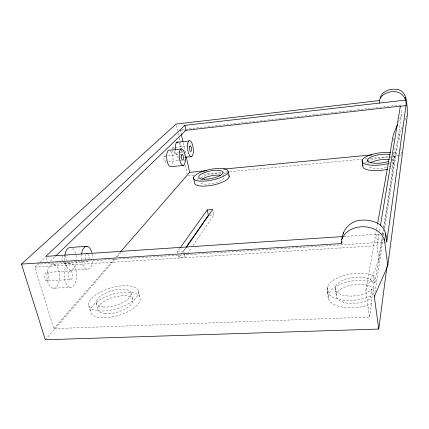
<?xml version="1.0" encoding="UTF-8"?>
<svg xmlns="http://www.w3.org/2000/svg" width="429" height="429" viewBox="0 0 429 429"><rect width="100%" height="100%" fill="white"/><g stroke="black" fill="none" stroke-linecap="round" stroke-linejoin="round"><path stroke-width="0.32" stroke-dasharray="2.15 1.61" d="M373.916 289.162L373.144 288.084A19.514 9.411 -7 0 0 344.374 287.194A19.514 9.411 -7 0 0 342.042 301.855A19.514 9.411 -7 0 0 371.611 297.721L372.769 296.509L373.916 289.162L372.93 281.928L372.158 280.866A19.589 9.266 -7.1 0 0 343.297 280.089A19.589 9.266 -7.1 0 0 340.921 294.546A19.589 9.266 -7.1 0 0 370.592 290.369L371.755 289.167L370.64 296.064L371.67 303.501L367.369 305.244A27.864 13.444 -7 0 1 328.276 298.359C329.022 293.559 325.177 288.342 329.005 284.207A27.965 13.235 -7.1 0 1 370.361 274.308L373.975 275.498L374.941 282.641L371.337 281.419A27.864 13.444 -7 0 0 330.137 291.318L328.292 295.372M328.276 298.359L327.118 291.146L327.139 288.202M388.089 258.145L388.261 256.821M374.908 292.503L383.092 239.007M383.601 235.703L384.105 232.405M384.609 229.102L399.168 133.998L402.214 126.576M39.329 262.784L34.754 267.101L53.802 328.635L369.546 317.063L365.814 290.54L378.941 260.199L382.427 237.773M382.84 235.135L383.558 230.518M383.966 227.879L401.608 114.43L400.976 108.746M369.546 317.063L371.67 303.501M374.941 282.641L382.089 237.055M382.502 234.411L383.231 229.783M383.644 227.145L392.964 167.68L392.331 162.318L392.835 159.186L393.468 164.495L392.717 165.09A13.385 4.317 -7.3 0 1 391.661 165.669M393.468 164.495L393.999 161.106L393.377 155.861L393.86 152.869L394.471 158.07L392.573 157.759M394.471 158.07L395.324 152.633L394.637 146.734M372.93 281.928L373.975 275.498M378.941 260.199L377.027 245.678L377.558 242.514L37.87 264.162M386.052 242.138L377.579 242.675L379.118 233.451M379.558 230.813L380.217 226.861M365.814 290.54L376.512 229.885M376.63 229.225L377.44 224.608M398.418 122.276L401.608 114.43M404.756 120.388L406.531 116.055M179.864 248.3L177.552 251.539L178.936 257.464L185.097 257.078L186.969 254.333M187.339 253.786L191.457 247.753M192.948 245.56L213.894 214.854L213.009 210.677M178.936 257.464L180.85 254.724M181.231 254.177L185.821 247.603M184.277 253.512L183.725 251.137L186.02 247.849M45.361 339.768L115.128 259.255M117.321 256.724L120.828 252.67M53.802 328.635L115.347 257.829M115.787 257.325L120.184 252.268M50.375 261.197L55.18 256.553M39.817 262.328L45.656 256.815M370.64 296.064L366.323 297.796A27.965 13.235 -7.1 0 1 327.118 291.146M390.68 168.447L392.964 167.68M389.462 163.277L391.184 162.704M400.552 104.96L180.33 129.837L181.188 133.762M180.298 130.904L184.69 130.411M172.496 149.158A2.847 1.051 83.5 0 1 173.219 147.587L188.83 145.93M173.911 153.233L178.464 152.762M179.113 152.692L183.011 152.29M183.666 152.22L186.915 151.882M164.591 156.086L180.711 154.424M168.533 161.588L178.845 160.548M179.488 160.484L181.419 160.29M393.329 152.826L395.324 152.633M188.186 175.638L194.192 175.07M203.528 174.19L362.258 159.164M364.929 158.912L367.594 158.655M370.265 158.403L392.272 156.322M392.943 156.258L398.943 155.689M399.608 155.625L400.943 155.502M209.599 215.192L213.894 214.854M343.543 236.508L380.405 234.046M381.059 234.003L384.336 233.784M177.552 251.539L183.725 251.137M64.13 263.245L87.114 261.787M53.432 264.344L70.49 263.267M34.754 267.101L377.027 245.678M70.662 270.184L87.146 269.192M46.643 272.431L70.501 270.999M46.605 280.888A4.231 2.306 88.9 0 0 48.611 274.64A4.231 2.306 88.9 0 0 44.621 274.447A4.231 2.306 88.9 0 0 46.605 280.888L70.506 279.536A4.269 2.193 88.6 0 0 72.383 273.235A4.269 2.193 88.6 0 0 68.581 273.026A4.269 2.193 88.6 0 0 70.506 279.536M53.368 288.234A11.953 6.408 88.8 0 0 58.821 270.49A11.953 6.408 88.8 0 0 47.716 270.131A11.953 6.408 88.8 0 0 53.368 288.234L70.512 287.323A12.039 6.188 88.6 0 0 75.713 269.46A12.039 6.188 88.6 0 0 64.993 269.08A12.039 6.188 88.6 0 0 70.512 287.323M393.999 161.106L393.425 160.65A13.385 4.317 -7.3 0 0 392.54 160.264M46.171 257.572L47.431 261.733M88.69 305.292L90.583 311.872M96.171 303.099L98.032 309.674M131.027 292.889L132.749 299.431M138.32 290.749L140.015 297.286M184.411 254.107L185.097 257.078M176.416 125.343L177.568 130.572M178.148 133.188L179.011 137.114M179.156 137.768L181.751 149.544M181.896 150.193L182.62 153.464M183.918 159.352L184.491 161.969M185.215 165.24L187.087 173.74M183.194 142.921L185.773 154.692M223.412 174.33L224.035 177.386A12.387 3.85 -11.7 0 1 211.62 183.607A12.387 3.85 -11.7 0 1 199.737 181.746M327.424 287.167L328.571 294.321M335.312 289.72L336.443 296.938M335.28 287.301L336.406 294.482M371.755 289.167L372.769 296.509M376.48 234.309L377.579 242.675M368.018 162.521L368.184 163.824M393.64 138.218L393.87 140.186M399.168 133.998L400.053 141.795M400.793 148.289L401.464 154.14M166.082 160.258A2.939 1.121 83.7 0 1 164.516 161.379A2.939 1.121 83.7 0 1 163.964 156.912A2.939 1.121 83.7 0 1 165.723 157.357M170.554 151.094A8.296 3.116 83.7 0 1 172.292 165.267M390.422 166.221A13.385 4.317 -7.3 0 1 388.733 166.833M386.427 167.482A13.385 4.317 -7.3 0 1 368.522 166.243M388.862 159.508A13.385 4.317 -7.3 0 1 390.234 159.69M365.041 162.945A19.107 6.167 -7.3 0 1 367.047 161.749M367.583 161.486A19.107 6.167 -7.3 0 1 387.548 157.475M388.851 157.481A19.107 6.167 -7.3 0 1 390.744 157.561M197.26 179.429A17.637 5.486 -11.7 0 1 198.863 178.437M200.654 177.531A17.637 5.486 -11.7 0 1 220.678 173.241M224.179 173.472A17.637 5.486 -11.7 0 1 225.911 173.809M226.882 174.11A17.637 5.486 -11.7 0 1 228.148 174.753M200.263 180.641A12.387 3.85 -11.7 0 1 201.571 179.472M178.566 157.754A8.033 2.917 83.6 0 1 175.466 150.429M179.225 143.114A8.033 2.917 83.6 0 1 180.882 147.367M181.279 149.909A8.033 2.917 83.6 0 1 181.328 153.41M180.641 156.515A8.033 2.917 83.6 0 1 180.051 157.448M76.367 261.159A11.39 5.856 87.7 0 1 71.209 270.179A11.39 5.856 87.7 0 1 65.095 262.334M64.827 260.575A11.39 5.856 87.7 0 1 64.902 255.196M72.63 248.402A11.39 5.856 87.7 0 1 75.654 253.721M76.046 255.357A11.39 5.856 87.7 0 1 76.432 259.411M65.621 262.205A4.033 2.107 87.8 0 1 62.634 261.921M62.296 261.046A4.033 2.107 87.8 0 1 62.639 256.21M65.187 255.856A4.033 2.107 87.8 0 1 66.163 260.462M174.657 150.965A2.847 1.051 83.5 0 1 173.772 153.233A2.847 1.051 83.5 0 1 172.528 150.595M173.219 147.587A2.847 1.051 83.5 0 1 174.292 148.847M88.524 260.746A4.07 2.006 87.6 0 1 85.677 260.441M85.355 259.561A4.07 2.006 87.6 0 1 85.655 254.681M87.596 253.871A4.07 2.006 87.6 0 1 89.034 258.987M92.508 261.261A11.465 5.652 87.6 0 1 87.382 269.203A11.465 5.652 87.6 0 1 81.746 261.272M81.553 260.097A11.465 5.652 87.6 0 1 81.462 254.665M92.289 254.279A11.465 5.652 87.6 0 1 92.68 258.36M100.568 317.61A25.783 10.95 -16.7 0 0 140.122 300.209A25.783 10.95 -16.7 0 0 105.475 296.911A25.783 10.95 -16.7 0 0 100.568 317.61M104.896 313.62A18.104 7.684 -16.7 0 0 132.781 301.496A18.104 7.684 -16.7 0 0 108.623 299.034A18.104 7.684 -16.7 0 0 104.896 313.62M98.675 310.907A25.869 10.773 -16.6 0 0 138.411 293.629A25.869 10.773 -16.6 0 0 103.689 290.503A25.869 10.773 -16.6 0 0 98.675 310.907M103.035 306.96A18.168 7.566 -16.6 0 0 131.049 294.921A18.168 7.566 -16.6 0 0 106.842 292.583A18.168 7.566 -16.6 0 0 103.035 306.96"/><path stroke-width="0.64" d="M379.247 103.099C378.871 95.313 387.784 91.066 394.578 91.709C401.914 91.795 406.939 98.509 406.022 105.614L386.706 242.095C386.454 235.012 384.969 227 378.013 223.461C373.225 220.86 367.782 219.846 362.366 220.104C349.587 220.259 340.889 231.118 341.661 243.527L21.45 264.087L45.361 339.768L378.753 329.048L386.953 266.758M343.634 233.923L343.683 232.631M378.753 329.048L374.303 296.466L387.795 265.846L407.55 113.583C406.579 104.311 408.204 89.581 395.093 89.232C389.033 88.808 381.874 91.683 380.073 97.962M387.795 265.846L384.593 240.771L385.644 233.698M405.802 97.522L405.421 100.102L184.878 125.359L45.812 256.381L342.873 236.551M374.303 296.466L374.501 295.141M380.437 225.541L400.354 106.145L185.945 130.271L55.663 256.092M377.558 223.949L393.259 134.947L397.431 124.689M387.762 169.23A19.107 6.167 -7.3 0 1 362.961 167.24L362.918 165.396M341.833 242.889L342.176 241.613M388.309 163.578A19.155 6.054 -7.4 0 1 362.258 162.001L362.092 160.671L363.138 158.773A19.155 6.054 -7.4 0 1 390.733 152.424M341.8 239.591C347.999 222.018 379.67 222.554 384.593 240.771M186.202 247.056L208.376 215.288L207.228 209.931L212.757 209.486L186.401 247.302M180.25 247.758L207.228 209.931M120.624 251.759L189.645 172.356L206.285 170.758M21.45 264.087L176.126 124.035L379.938 100.509M400.364 106.253L406.022 105.614M176.689 142.31L188.824 140.996M181.349 148.949L168.887 150.263A8.296 3.116 83.7 0 0 166.801 159.121A8.296 3.116 83.7 0 0 170.908 166.715L183.355 165.487M185.071 157.287L191.436 156.639M223.589 169.101L372.029 154.864M87.044 246.31L70.64 247.453A11.39 5.856 87.7 0 0 64.902 255.196M181.188 133.762L182.91 141.613M186.202 156.655L189.645 172.356M193.533 177.794L194.594 182.668A17.637 5.486 -11.7 0 0 213.02 185.06A17.637 5.486 -11.7 0 0 228.92 175.541M184.878 125.359L185.945 130.271M228.207 171.568A17.675 5.389 -11.7 0 1 202.182 181.177A17.675 5.389 -11.7 0 1 202.193 171.664A17.675 5.389 -11.7 0 1 228.207 171.568L229.188 176.464M362.484 162.141L362.746 164.093M362.092 160.671L362.789 165.884M367.674 159.91L367.846 161.213M370.645 162.768A13.385 4.317 -7.3 0 1 388.862 159.508M175.407 149.903A8.033 2.917 83.6 0 1 178.185 142.085M388.679 161.309A13.417 4.242 -7.4 0 1 370.581 162.612A13.417 4.242 -7.4 0 1 371.986 156.606A13.417 4.242 -7.4 0 1 390.251 154.59M202.011 179.177A12.387 3.85 -11.7 0 1 220.56 175.263M86.556 253.743A4.07 2.006 87.6 0 1 87.076 253.668M81.531 254.091A11.465 5.652 87.6 0 1 86.25 246.31A11.465 5.652 87.6 0 1 91.908 252.633M187.795 143.388A8.076 2.805 83.6 0 0 190.685 156.521A8.076 2.805 83.6 0 0 192.846 145.989A8.076 2.805 83.6 0 0 187.795 143.388M189.532 146.761A2.864 0.997 83.6 0 0 190.551 151.432A2.864 0.997 83.6 0 0 191.329 147.715A2.864 0.997 83.6 0 0 189.532 146.761M179.515 151.877A8.333 2.998 83.8 0 0 182.561 165.385A8.333 2.998 83.8 0 0 184.888 154.402A8.333 2.998 83.8 0 0 179.515 151.877M204.697 179.22A12.414 3.786 -11.7 0 0 223.042 172.496A12.414 3.786 -11.7 0 0 204.842 172.512A12.414 3.786 -11.7 0 0 204.697 179.22M181.36 155.314A2.955 1.062 83.8 0 0 182.427 160.119A2.955 1.062 83.8 0 0 183.263 156.242A2.955 1.062 83.8 0 0 181.36 155.314"/></g></svg>
